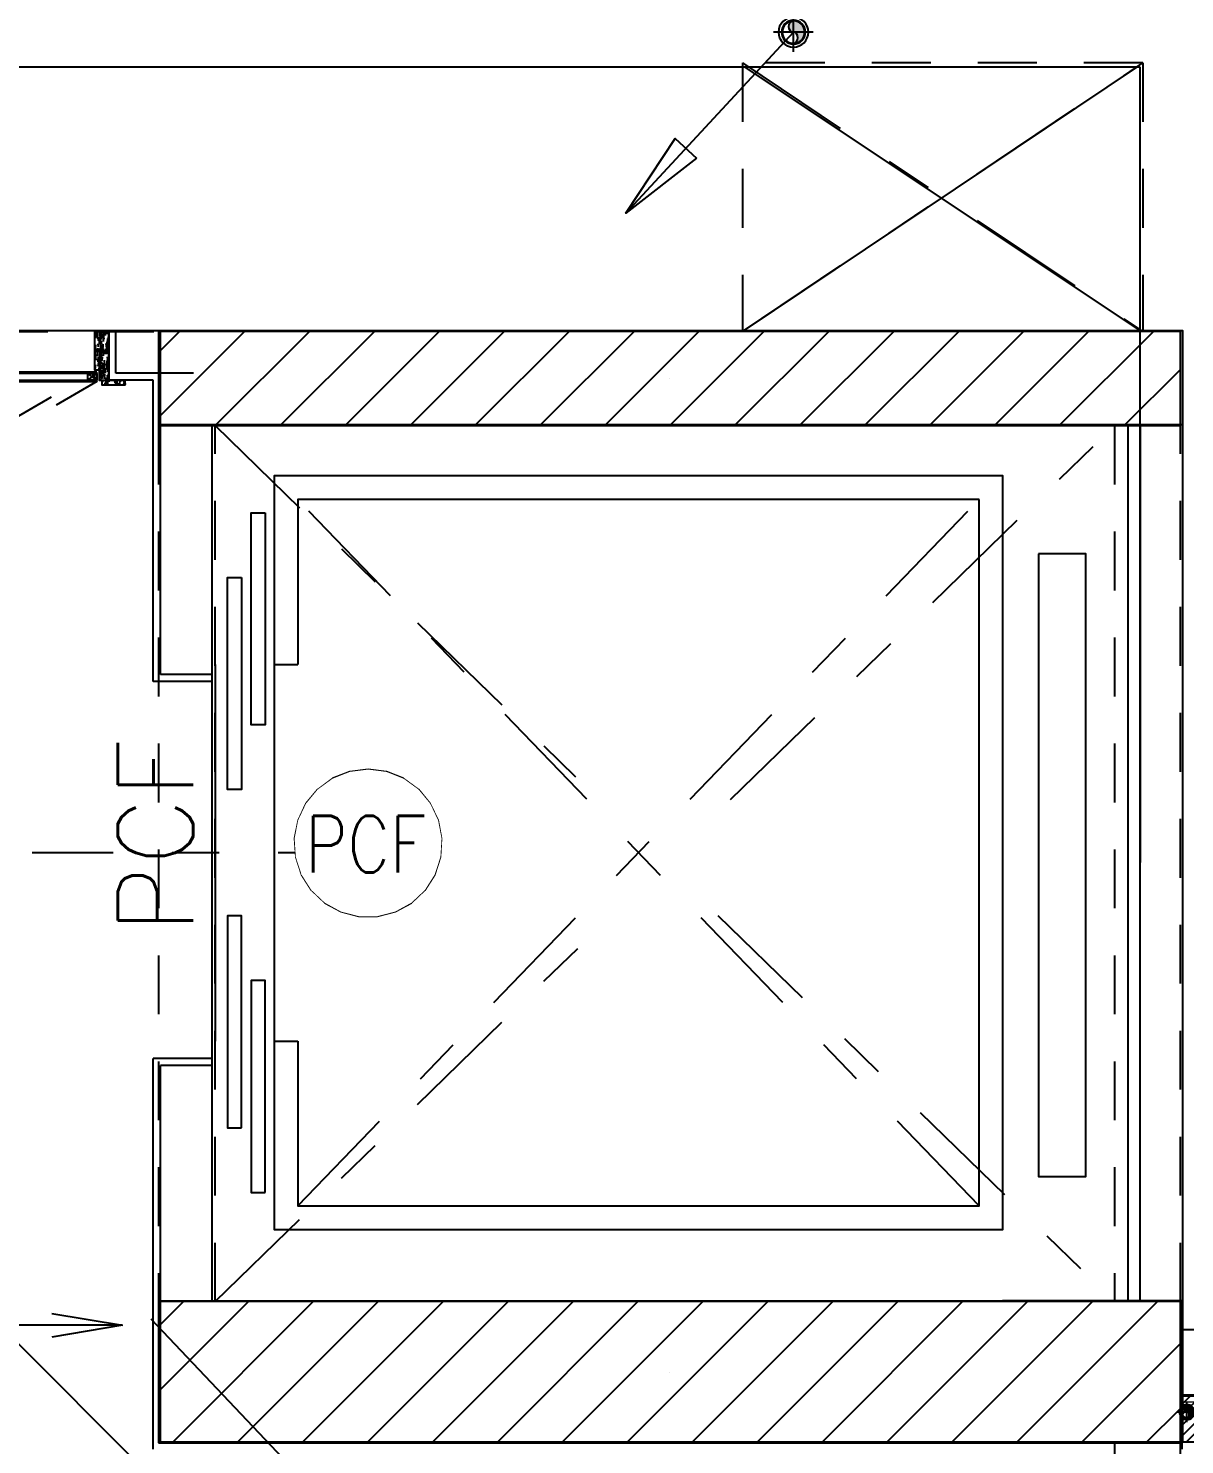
# Model space of a CAD drawing. Header units: millimetres. Extents: x 188.6 to 263.2, y 40.1 to 120.1.
# Drawn here: x 198.624 to 201.079, y 109.064 to 112.071 of the extents above; entities that cross this region are included whole.
import ezdxf
from ezdxf.enums import TextEntityAlignment as Align

# ---------------------------------------------------------------- set-up
doc = ezdxf.new("R2010")
doc.units = ezdxf.units.MM
doc.set_wipeout_variables(frame=1)
for name, pattern in [('CENTER2', [1.125, 0.75, -0.125, 0.125, -0.125]), ('DASHDOT2', [0.5, 0.25, -0.125, 0, -0.125]), ('HIDDEN2', [0.1875, 0.125, -0.0625]), ('XREF-TIPO$0$HIDDEN', [0.375, 0.25, -0.125])]:
    doc.linetypes.add(name, pattern=pattern)
for name, color, linetype in [('_XREF_APTOS 1003 E 1004$0$A-MC-ALVENARIA', 7, 'Continuous'), ('_XREF_APTOS 1003 E 1004$0$P-MC-PILAR', 3, 'Continuous'), ('_XREF_APTOS 603 E 604$0$A-MC-ALVENARIA', 8, 'Continuous'), ('_XREF_APTOS 603 E 604$0$XREF-TIPO$0$V-MC-VISTA1', 8, 'Continuous'), ('ARQ', 8, 'Continuous'), ('ESTR-PILARES', 11, 'Continuous'), ('ESTR-VIGAS', 11, 'HIDDEN2'), ('ESTRUTURA', 7, 'Continuous'), ('GAS-COL', 7, 'Continuous'), ('GAS-CX', 202, 'Continuous'), ('GAS-TUBO-PISO', 6, 'CENTER2'), ('INC-PCF', 254, 'Continuous'), ('INC-SINALIZAÇÃO', 88, 'Continuous'), ('INC-TEXTO', 7, 'Continuous')]:
    doc.layers.add(name, color=color, linetype=linetype)
doc.layers.add('_XREF_APTOS 1003 E 1004$0$R-MC-REBOCO', color=1, linetype='Continuous', lineweight=5)
doc.styles.add('60-100', font='romans.shx', dxfattribs={"height": 0.16})
doc.styles.add('60-75', font='romans.shx', dxfattribs={"height": 0.12})
doc.styles.add('ROMANS', font='ROMANS.SHX', dxfattribs={"height": 0.15})
doc.dimstyles.new('IND75', dxfattribs={"dimtxt": 0.15, "dimasz": 0.1875, "dimexe": 0.15, "dimexo": 0, "dimgap": 0.1, "dimtad": 1, "dimzin": 10, "dimdsep": 46, "dimtxsty": '60-75', "dimcen": 0, "dimclrd": 256, "dimclre": 1, "dimclrt": 256, "dimadec": 0, "dimazin": 0, "dimtfac": 1, "dimtix": 1, "dimtmove": 2, "dimatfit": 3, "dimfxl": 0.15, "dimtolj": 1, "dimtzin": 6, "dimarcsym": 0})
doc.dimstyles.new('SETAS75', dxfattribs={"dimtxt": 0.16, "dimasz": 0.15, "dimexe": 0.15, "dimexo": 0, "dimgap": 0.1, "dimtad": 1, "dimzin": 10, "dimdsep": 46, "dimtxsty": '60-100', "dimblk1": 'OPEN', "dimblk2": 'OPEN', "dimsah": 1, "dimcen": 0, "dimclrd": 244, "dimclre": 244, "dimclrt": 7, "dimadec": 0, "dimazin": 0, "dimtfac": 1, "dimtix": 1, "dimtmove": 2, "dimatfit": 3, "dimldrblk": 'OPEN', "dimfxl": 0.15, "dimtolj": 1, "dimtzin": 6, "dimarcsym": 0})

# ---------------------------------------------------------------- blocks, each defined once
blk = doc.blocks.new('XREF-TIPO$0$A$C17B41C2F')
at = {"color": 0}
for p, q in [((-0.0500000473812179, 0.0168749634176493), (-0.0305222213037268, 0.0031507220119238)), ((-0.0305222213037268, 0.0168749634176493), (-0.0500000473812179, 0.0031507220119238)), ((0.2402610395802185, 0.0031372644007206), (0.2597388656577095, 0.0168749634176493)), ((0.2597388656577095, 0.0031372644007206), (0.2402610395802185, 0.0168749634176493))]:
    blk.add_line(p, q, dxfattribs=at)
at = {"color": 0, "ltscale": 0.5}
for p, q in [((0.5305221265416549, 0.0168749634176493), (0.5499999526191459, 0.0031507220119238)), ((0.5499999526191459, 0.0168749634176493), (0.5305221265416549, 0.0031507220119238))]:
    blk.add_line(p, q, dxfattribs=at)
for points in [[(-0.0500000473812179, -3.53902578e-08), (0.5499999526191459, -3.53902578e-08), (0.5499999526191459, 0.0199999641627073), (-0.0500000473812179, 0.0199999641627073)], [(-0.0500000473812179, 0.0031507220119238), (0.5499999526191459, 0.0031249653548002), (0.5499999526191459, 0.0168749634176493), (-0.0500000473812179, 0.0168749634176493), (-0.0500000473812179, 0.0031507220119238)], [(0.5499999526191459, 0.0031507220119238), (0.5305221265416549, 0.0031507220119238), (0.5305221265416549, 0.0168749634176493), (0.5499999526191459, 0.0168749634176493)]]:
    blk.add_lwpolyline(points, close=True, dxfattribs=at)
at = {"color": 0}
for points in [[(-0.0305222213037268, 0.0031507220119238), (-0.0500000473812179, 0.0031507220119238), (-0.0500000473812179, 0.0168749634176493), (-0.0305222213037268, 0.0168749634176493)], [(0.2597388656577095, 0.0168749634176493), (0.2402610395802185, 0.0168749634176493), (0.2402610395802185, 0.0031372644007206), (0.2597388656577095, 0.0031372644007206)]]:
    blk.add_lwpolyline(points, close=True, dxfattribs=at)
blk = doc.blocks.new('XREF-TIPO$0$ELEVADOR_PLANTA')
at = {"color": 0, "linetype": 'DASHDOT2'}
for p, q in [((1.622085831018139, -0.7499999999995453), (0.1749999999999545, 0.75)), ((0.1749999999999545, -0.75), (1.622085831018139, 0.7499999999997728)), ((0.3831291927175471, 0), (-0.3889575306740198, 0))]:
    blk.add_line(p, q, dxfattribs=at)
at = {"color": 0}
for p, q in [((0, 0.3999999999996362), (0, -0.3999999999996362)), ((0.125, 0.3999999999996362), (0.1749999999999545, 0.3999999999996362)), ((0.125, -0.3999999999996362), (0.1749999999999545, -0.3999999999996362))]:
    blk.add_line(p, q, dxfattribs=at)
for points in [[(1.672085831018208, 1e-16), (1.672085831018208, 0.7999999999999547), (0.125, 0.7999999999999547), (0.125, -0.7999999999997272), (1.672085831018208, -0.7999999999997272), (1.672085831018208, 1e-16)], [(1.622085831018139, 0.7499999999997728), (0.1749999999999545, 0.75), (0.1749999999999545, 0.3999999999996362)], [(1.622085831018139, 0), (1.622085831018139, 0.7499999999997728)], [(0.1749999999999545, -0.3999999999996362), (0.1749999999999545, -0.75), (1.622085831018139, -0.7499999999995453), (1.622085831018139, -1e-16)]]:
    blk.add_lwpolyline(points, dxfattribs=at)
for points in [[(0.1061367750055524, 0.7214636334188071), (0.1061367750055524, 0.2714636334187617), (0.0761367750055797, 0.2714636334187617), (0.0761367750055797, 0.7214636334188071)], [(1.74835040026759, 0.6345858310178558), (1.748350400264584, -0.6874999999999887), (1.848350400264607, -0.6875000000004434), (1.848350400267612, 0.6345858310176284)], [(0.0558090670525644, 0.5842823964339914), (0.0558090670525644, 0.1342823964339459), (0.0258090670525917, 0.1342823964339459), (0.0258090670525917, 0.5842823964339914)], [(0.0558090670525644, -0.5842823964339914), (0.0558090670525644, -0.1342823964339459), (0.0258090670525917, -0.1342823964339459), (0.0258090670525917, -0.5842823964339914)], [(0.1061367750055524, -0.7214636334188071), (0.1061367750055524, -0.2714636334187617), (0.0761367750055797, -0.2714636334187617), (0.0761367750055797, -0.7214636334188071)]]:
    blk.add_lwpolyline(points, close=True, dxfattribs=at)
blk = doc.blocks.new('A$C1BFF5DEF')
at = {"layer": '_XREF_APTOS 603 E 604$0$XREF-TIPO$0$V-MC-VISTA1'}
h = blk.add_hatch(dxfattribs=at)
h.set_pattern_fill('ANSI31', color=256, scale=0.005)
h.set_pattern_definition([(45, (-2148.59012955128, -1496.701724710008), (-0.0112253201513365, 0.0112253201513365), [])])
h.paths.add_polyline_path([(3.145357044652428, 0.0152722000241283), (2.185328770864089, 0.0150000489632021), (2.185328770864089, 0.114991189039074), (3.145357044652428, 0.114991189039074)])
at = {"layer": 'ARQ'}
h = blk.add_hatch(dxfattribs=at)
h.set_pattern_fill('WOOD8', color=8, scale=0.04, angle=270, pattern_type=2)
h.set_pattern_definition([(259.6952000000001, (-0.0638712180734729, 2.347887785331976), (-0.0399997950214397, -0.2400000384339161), [0.00447212, -0.4427414399999989]), (270, (-0.064671217995965, 2.343487785356046), (0.04, -0.04), [0.0044, -0.0356]), (288.4349, (-0.064671217995965, 2.339087785380115), (0.0399999361289083, -0.0800000173837185), [0.00379472, -0.1226963599999997]), (82.87499999999997, (-0.0634712180544739, 2.33548778404497), (-0.0399999312757587, -0.2800000151938114), [0.00322492, -0.3192654]), (84.80559999999997, (-0.0630712180359296, 2.338687784196963), (-0.0399998089879781, -0.4000000268017958), [0.00441816, -0.4373962800000001]), (104.0361999999999, (-0.0626712180164759, 2.343087784172893), (-0.0399999222944498, 0.1200000218395896), [0.00494772, -0.15997648]), (279.4622999999999, (-0.0638712180734729, 2.344687785179984), (0.0399999255680974, -0.2000000309478123), [0.00243312, -0.2408774]), (263.6598, (-0.0634712180544739, 2.342287785532107), (0.0400000631583878, 0.3199999761042569), [0.00362216, -0.35859324]), (95.7105999999999, (-0.0638712180734729, 2.338687784196963), (-0.0400000525866516, 0.3599999769398341), [0.00401996, -0.3979750799999979]), (78.69010000000002, (-0.064271217976966, 2.342687784853069), (-0.0399999052864643, -0.1600000300892381), [0.0020396, -0.2019211599999994]), (264.8056, (-0.064271217976966, 2.35148778480493), (0.039999808987978, 0.4000000268017958), [0.00441816, -0.4373962800000001]), (258.6901, (-0.064671217995965, 2.347087784829), (0.0399999052864644, 0.160000030089238), [0.0040792, -0.19988156]), (270, (-0.0654712180325987, 2.343087784172893), (0.04, -0.04), [0.0048, -0.0352]), (290.5559999999999, (-0.0654712180325987, 2.338287784876), (0.0799998398568635, -0.2000000737816969), [0.0034176, -0.3383425599999998]), (273.8140999999999, (-0.064271217976966, 2.335087784724009), (0.040000244958948, -0.5599999736578523), [0.00601332, -0.59531852]), (264.8056, (-0.0638712180734729, 2.329087785602951), (0.039999808987978, 0.4000000268017958), [0.00441816, -0.4373962800000001]), (270, (-0.064271217976966, 2.324687785627019), (0.04, -0.04), [0.0044, -0.0356]), (275.1943999999999, (-0.064271217976966, 2.360287784757018), (0.0399998089879779, -0.4000000268017958), [0.00441816, -0.4373962800000001]), (264.8056, (-0.0638712180734729, 2.355887784781088), (0.039999808987978, 0.4000000268017958), [0.00441816, -0.4373962800000001]), (270, (-0.0634712180544739, 2.360287784757018), (0.04, -0.04), [0.0024, -0.0376]), (275.1943999999999, (-0.0634712180544739, 2.357887785109141), (0.0399998089879779, -0.4000000268017958), [0.00441816, -0.4373962800000001]), (270, (-0.0630712180359296, 2.353487785132982), (0.04, -0.04), [0.004, -0.036]), (280.3048000000001, (-0.0630712180359296, 2.349487784477104), (-0.0399997950214397, 0.2400000384339161), [0.00447212, -0.4427414399999999]), (275.1943999999999, (-0.0622712179974769, 2.345087784500946), (0.0399998089879779, -0.4000000268017958), [0.00441816, -0.4373962800000001]), (264.8056, (-0.061871217978478, 2.340687784525016), (0.039999808987978, 0.4000000268017958), [0.00441816, -0.4373962800000001]), (264.8056, (-0.0622712179974769, 2.336287784547948), (0.039999808987978, 0.4000000268017958), [0.00441816, -0.4373962800000001]), (261.8699, (-0.0626712180164759, 2.331887784572018), (0.03999997423262201, 0.2399999910584448), [0.00565684, -0.2771858399999989]), (270, (-0.0634712180544739, 2.326287784771919), (0.04, -0.04), [0.006, -0.034]), (257.4712, (-0.0874712180307142, 2.327887783917276), (-0.0399999841217957, -0.2000000128163639), [0.0036878, -0.36509396]), (264.2894000000001, (-0.0882712180687122, 2.324287784444095), (0.0400000525866517, 0.3599999769398341), [0.00401996, -0.3979750800000001]), (278.1301, (-0.0874712180307142, 2.327887783917276), (0.0399999742326217, -0.2399999910584448), [0.00282844, -0.2800142799999989]), (279.4622999999999, (-0.0870712180117153, 2.325087784947981), (0.0399999255680974, -0.2000000309478123), [0.0048662, -0.23844428]), (270, (-0.0862712179737173, 2.360287784757018), (0.04, -0.04), [0.0048, -0.0352]), (260.5377, (-0.0862712179737173, 2.355487785460126), (0.0399999255680975, 0.2000000309478122), [0.00243312, -0.2408774]), (111.8014, (-0.0866712179927163, 2.353087783948921), (0.039999996420026, -0.1200000109204308), [0.00215408, -0.21325252]), (102.9946, (-0.0874712180307142, 2.355087784276975), (0.0799999031031338, -0.3600000307099759), [0.00533668, -0.5283298800000003]), (262.875, (-0.0874712180307142, 2.32348778394089), (0.0399999312757587, 0.2800000151938114), [0.00322492, -0.3192654]), (277.1249999999999, (-0.0874712180307142, 2.32348778394089), (0.0399999312757586, -0.2800000151938114), [0.00322492, -0.3192654]), (270, (-0.0870712180117153, 2.360287784757018), (0.04, -0.04), [0.0032, -0.0368]), (104.0361999999999, (-0.0870712180117153, 2.357087784605026), (-0.0399999222944498, 0.1200000218395896), [0.00329848, -0.16162576]), (266.6335, (-0.0858712180706789, 2.35148778480493), (0.0400004385341795, 0.6399999728787479), [0.00681176, -0.6743637199999954]), (267.7094, (-0.0862712179737173, 2.344687785179984), (0.0399998301250332, 0.9600000051670294), [0.010008, -0.9907916800000002]), (273.1797999999997, (-0.0866712179927163, 2.334687785403957), (0.0399996416930523, -0.6800000201079799), [0.00721112, -0.713899159999999]), (279.4622999999999, (-0.0862712179737173, 2.327487784596086), (0.0399999255680974, -0.2000000309478123), [0.00729932, -0.2360112]), (280.3048000000001, (-0.0898712180287476, 2.360287784757018), (-0.0399997950214397, 0.2400000384339161), [0.00447212, -0.4427414399999999]), (285.9454, (-0.0890712179898401, 2.355887784781088), (-0.0399999955718552, 0.1600000050660861), [0.00582408, -0.28538032]), (270, (-0.0874712180307142, 2.350287784980992), (0.04, -0.04), [0.0052, -0.0348]), (261.8699, (-0.0874712180307142, 2.345087784500946), (0.03999997423262201, 0.2399999910584448), [0.00565684, -0.2771858399999989]), (273.5762999999997, (-0.0882712180687122, 2.339487784701076), (0.0399996286932698, -0.600000026173364), [0.00641248, -0.6348362799999997]), (261.2538, (-0.0878712180497132, 2.333087784395956), (-0.0400001678823013, -0.279999973454254), [0.00526116, -0.5208566799999975]), (255.9638, (-0.0886712179717506, 2.327887783917276), (0.0399999222944498, 0.1200000218395896), [0.00494772, -0.15997648]), (270, (-0.0898712180287476, 2.323087784619929), (0.04, -0.04), [0.0028, -0.0372]), (84.80559999999997, (-0.0858712180706789, 2.35148778480493), (-0.0399998089879781, -0.4000000268017958), [0.00883628, -0.4329781600000003]), (265.2363999999999, (-0.0834712180735551, 2.360287784757018), (0.0399996613064506, 0.4400000378527836), [0.00963328, -0.4720305200000002]), (270, (-0.0842712179955925, 2.350687784301043), (0.04, -0.04), [0.0092, -0.0308]), (274.0856, (-0.0842712179955925, 2.341487785027993), (0.0399998452941668, -0.5200000059605934), [0.0112285199999999, -0.5501981999999951]), (270, (-0.0834712180735551, 2.330287785427116), (0.04, -0.04), [0.01, -0.03]), (277.1249999999999, (-0.0918712180068724, 2.360287784757018), (0.0399999312757586, -0.2800000151938114), [0.00967472, -0.3128155999999999]), (276.3401999999999, (-0.090671218065836, 2.350687784301043), (0.0400000631583877, -0.3199999761042569), [0.00724432, -0.35497108]), (267.5104, (-0.0898712180287476, 2.343487785356046), (0.0400007146107918, 0.8799999791882172), [0.00920868, -0.91166048]), (263.4802, (-0.0902712180477465, 2.334287784221031), (0.1199999810097493, 1.039999991634944), [0.01409112, -1.395022079999993]), (273.0127999999998, (-0.0658712180515977, 2.360287784757018), (0.0400001641951631, -0.7200000004678956), [0.00761052, -0.7534413999999972]), (261.8699, (-0.0654712180325987, 2.352687784629096), (0.03999997423262201, 0.2399999910584448), [0.00848528, -0.2743574399999988]), (267.6141, (-0.0666712179736351, 2.34428778399706), (0.0399993108224177, 0.9200000209549773), [0.00960832, -0.9512246399999976]), (280.6197, (-0.0670712179935436, 2.334687785403957), (-0.0800003233247348, 0.4399999361847267), [0.00651152, -0.6446412799999998]), (270, (-0.0658712180515977, 2.328287785099973), (0.04, -0.04), [0.008, -0.032]), (266.8202, (-0.0610712180578048, 2.360287784757018), (0.0399996416930524, 0.6800000201079799), [0.00721112, -0.7138991599999951]), (276.0089999999999, (-0.0614712180758943, 2.353087783948921), (-0.0399999726992737, 0.3999999900362416), [0.007642, -0.7565569199999977]), (276.7098, (-0.0606712180388058, 2.345487785684098), (-0.0399997552497612, 0.3600000399100522), [0.00684688, -0.6778428000000001]), (264.2894000000001, (-0.0598712179998984, 2.338687784196963), (0.0400000525866517, 0.3599999769398341), [0.00803992, -0.39395512]), (257.9052, (-0.0606712180388058, 2.330687784748079), (0.0800002693395147, 0.359999944064556), [0.00572712, -0.56698572]), (279.4622999999999, (-0.061871217978478, 2.325087784947981), (0.0399999255680974, -0.2000000309478123), [0.0048662, -0.23844428]), (273.8140999999999, (-0.06867121806863, 2.360287784757018), (0.040000244958948, -0.5599999736578523), [0.00601332, -0.59531852]), (257.1957, (-0.068271218049631, 2.35428778563596), (0.1200002955069241, 0.519999913875351), [0.0090244, -0.89341672]), (270, (-0.0702712180286653, 2.345487785684098), (0.04, -0.04), [0.01, -0.03]), (275.4402999999999, (-0.0702712180286653, 2.33548778404497), (-0.0399997348496507, 0.4400000124883264), [0.008438, -0.8353629199999995]), (276.7098, (-0.0694712179906674, 2.327087785275125), (-0.0399997552497612, 0.3600000399100522), [0.00684688, -0.6778428000000001]), (270, (-0.0582712180407725, 2.360287784757018), (0.04, -0.04), [0.0068, -0.0332]), (278.1301, (-0.0582712180407725, 2.353487785132982), (0.0399999742326217, -0.2399999910584448), [0.01131372, -0.2715289999999988]), (267.6141, (-0.0566712180816467, 2.342287785532107), (0.0399993108224177, 0.9200000209549773), [0.00960832, -0.9512246399999976]), (264.4725, (-0.0570712179837756, 2.332687785075904), (-0.0799994151865982, -0.840000068775989), [0.01245792, -1.233334999999995]), (276.8428, (-0.0946712180225404, 2.360287784757018), (-0.0800003199169901, 0.6799999746191423), [0.0100717599999999, -0.9971025199999948]), (270, (-0.0934712179659982, 2.350287784980992), (0.04, -0.04), [0.0112, -0.0288]), (266.3478000000001, (-0.0934712179659982, 2.339087785380115), (0.0799994919411374, 1.240000037688629), [0.0188382399999999, -1.864987639999995]), (270, (-0.0806712180569775, 2.360287784757018), (0.04, -0.04), [0.0096, -0.0304]), (274.7635999999998, (-0.0806712180569775, 2.350687784301043), (0.0399996613064503, -0.4400000378527836), [0.00963328, -0.4720305199999994]), (268.1524, (-0.0798712180185248, 2.341087783845068), (0.0399997735908693, 1.200000018572352), [0.01240644, -1.228238559999994]), (267.2737, (-0.0802712180375238, 2.328687784420025), (0.0399998407090878, 0.8000000117989386), [0.00840952, -0.8325423200000001]), (264.8056, (-0.0742712179858245, 2.360287784757018), (0.039999808987978, 0.4000000268017958), [0.00883628, -0.4329781600000003]), (270, (-0.0750712180238225, 2.35148778480493), (0.04, -0.04), [0.0128, -0.0272]), (271.9091999999997, (-0.0750712180238225, 2.338687784196963), (0.0400009696431282, -1.159999961263149), [0.01200668, -1.188659799999992]), (273.5762999999997, (-0.0746712180048235, 2.326687784091972), (0.0399996286932698, -0.600000026173364), [0.00641248, -0.6348362799999997])])
h.paths.add_polyline_path([(-0.1246712180518443, 2.292178885237943), (-0.1146712180420764, 2.292178885237943), (-0.1146712180420764, 2.270178883718243), (-0.0946712180225404, 2.270178883718243), (-0.0946712069494424, 2.375155671807078), (-0.1246712069778368, 2.375155671807078)])
h = blk.add_hatch(dxfattribs=at)
h.set_pattern_fill('WOOD8', color=8, scale=0.04, angle=270, pattern_type=2)
h.set_pattern_definition([(259.6952000000001, (-0.0288712181577466, 2.257778884293201), (-0.0399997950214397, -0.2400000384339161), [0.00447212, -0.4427414399999989]), (270, (-0.029671218079784, 2.253378884317044), (0.04, -0.04), [0.0044, -0.0356]), (288.4349, (-0.029671218079784, 2.248978884341113), (0.0399999361289083, -0.0800000173837185), [0.00379472, -0.1226963599999997]), (82.87499999999997, (-0.0284712181387477, 2.245378883005969), (-0.0399999312757587, -0.2800000151938114), [0.00322492, -0.3192654]), (84.80559999999997, (-0.0280712181197487, 2.248578883158187), (-0.0399998089879781, -0.4000000268017958), [0.00441816, -0.4373962800000001]), (104.0361999999999, (-0.0276712181007497, 2.252978883134119), (-0.0399999222944498, 0.1200000218395896), [0.00494772, -0.15997648]), (279.4622999999999, (-0.0288712181577466, 2.254578884141209), (0.0399999255680974, -0.2000000309478123), [0.00243312, -0.2408774]), (263.6598, (-0.0284712181387477, 2.252178884493105), (0.0400000631583878, 0.3199999761042569), [0.00362216, -0.35859324]), (95.7105999999999, (-0.0288712181577466, 2.248578883158187), (-0.0400000525866516, 0.3599999769398341), [0.00401996, -0.3979750799999979]), (78.69010000000002, (-0.0292712180598755, 2.252578883814067), (-0.0399999052864643, -0.1600000300892381), [0.0020396, -0.2019211599999994]), (264.8056, (-0.0292712180598755, 2.261378883766154), (0.039999808987978, 0.4000000268017958), [0.00441816, -0.4373962800000001]), (258.6901, (-0.029671218079784, 2.256978883789996), (0.0399999052864644, 0.160000030089238), [0.0040792, -0.19988156]), (270, (-0.0304712181164177, 2.252978883134119), (0.04, -0.04), [0.0048, -0.0352]), (290.5559999999999, (-0.0304712181164177, 2.248178883836998), (0.0799998398568635, -0.2000000737816969), [0.0034176, -0.3383425599999998]), (273.8140999999999, (-0.0292712180598755, 2.244978883685006), (0.040000244958948, -0.5599999736578523), [0.00601332, -0.59531852]), (264.8056, (-0.0288712181577466, 2.238978884565085), (0.039999808987978, 0.4000000268017958), [0.00441816, -0.4373962800000001]), (270, (-0.0292712180598755, 2.234578884589154), (0.04, -0.04), [0.0044, -0.0356]), (275.1943999999999, (-0.0292712180598755, 2.270178883718243), (0.0399998089879779, -0.4000000268017958), [0.00441816, -0.4373962800000001]), (264.8056, (-0.0288712181577466, 2.265778883742085), (0.039999808987978, 0.4000000268017958), [0.00441816, -0.4373962800000001]), (270, (-0.0284712181387477, 2.270178883718243), (0.04, -0.04), [0.0024, -0.0376]), (275.1943999999999, (-0.0284712181387477, 2.267778884070139), (0.0399998089879779, -0.4000000268017958), [0.00441816, -0.4373962800000001]), (270, (-0.0280712181197487, 2.263378884094207), (0.04, -0.04), [0.004, -0.036]), (280.3048000000001, (-0.0280712181197487, 2.259378883438103), (-0.0399997950214397, 0.2400000384339161), [0.00447212, -0.4427414399999999]), (275.1943999999999, (-0.0272712180817507, 2.254978883462171), (0.0399998089879779, -0.4000000268017958), [0.00441816, -0.4373962800000001]), (264.8056, (-0.0268712180627517, 2.250578883486014), (0.039999808987978, 0.4000000268017958), [0.00441816, -0.4373962800000001]), (264.8056, (-0.0272712180817507, 2.246178883510082), (0.039999808987978, 0.4000000268017958), [0.00441816, -0.4373962800000001]), (261.8699, (-0.0276712181007497, 2.241778883533015), (0.03999997423262201, 0.2399999910584448), [0.00565684, -0.2771858399999988]), (270, (-0.0284712181387477, 2.236178883733145), (0.04, -0.04), [0.006, -0.034]), (257.4712, (-0.05247121811498801, 2.237778882878045), (-0.0399999841217957, -0.2000000128163639), [0.0036878, -0.36509396]), (264.2894000000001, (-0.0532712181516217, 2.234178883405093), (0.0400000525866517, 0.3599999769398341), [0.00401996, -0.3979750800000001]), (278.1301, (-0.05247121811498801, 2.237778882878045), (0.0399999742326217, -0.2399999910584448), [0.00282844, -0.2800142799999989]), (279.4622999999999, (-0.0520712180946248, 2.234978883908978), (0.0399999255680974, -0.2000000309478123), [0.0048662, -0.23844428]), (270, (-0.0512712180575363, 2.270178883718243), (0.04, -0.04), [0.0048, -0.0352]), (260.5377, (-0.0512712180575363, 2.265378884422034), (0.0399999255680975, 0.2000000309478122), [0.00243312, -0.2408774]), (111.8014, (-0.0516712180756258, 2.262978882911056), (0.039999996420026, -0.1200000109204308), [0.00215408, -0.21325252]), (102.9946, (-0.05247121811498801, 2.264978883239109), (0.0799999031031338, -0.3600000307099759), [0.00533668, -0.5283298800000003]), (262.875, (-0.05247121811498801, 2.233378882902116), (0.0399999312757587, 0.2800000151938114), [0.00322492, -0.3192654]), (277.1249999999999, (-0.05247121811498801, 2.233378882902116), (0.0399999312757586, -0.2800000151938114), [0.00322492, -0.3192654]), (270, (-0.0520712180946248, 2.270178883718243), (0.04, -0.04), [0.0032, -0.0368]), (104.0361999999999, (-0.0520712180946248, 2.266978883566024), (-0.0399999222944498, 0.1200000218395896), [0.00329848, -0.16162576]), (266.6335, (-0.0508712181549527, 2.261378883766154), (0.0400004385341795, 0.6399999728787479), [0.00681176, -0.6743637199999954]), (267.7094, (-0.0512712180575363, 2.254578884141209), (0.0399998301250332, 0.9600000051670294), [0.010008, -0.9907916800000002]), (273.1797999999997, (-0.0516712180756258, 2.244578884365181), (0.0399996416930523, -0.6800000201079799), [0.00721112, -0.713899159999999]), (279.4622999999999, (-0.0512712180575363, 2.237378883557084), (0.0399999255680974, -0.2000000309478123), [0.00729932, -0.2360112]), (280.3048000000001, (-0.0548712181116571, 2.270178883718243), (-0.0399997950214397, 0.2400000384339161), [0.00447212, -0.4427414399999999]), (285.9454, (-0.0540712180736591, 2.265778883742085), (-0.0399999955718552, 0.1600000050660861), [0.00582408, -0.28538032]), (270, (-0.05247121811498801, 2.260178883942215), (0.04, -0.04), [0.0052, -0.0348]), (261.8699, (-0.05247121811498801, 2.254978883462171), (0.03999997423262201, 0.2399999910584448), [0.00565684, -0.2771858399999988]), (273.5762999999997, (-0.0532712181516217, 2.249378883662075), (0.0399996286932698, -0.600000026173364), [0.00641248, -0.6348362799999997]), (261.2538, (-0.0528712181335323, 2.242978883358091), (-0.0400001678823013, -0.279999973454254), [0.00526116, -0.5208566799999974]), (255.9638, (-0.0536712180546601, 2.237778882878045), (0.0399999222944498, 0.1200000218395896), [0.00494772, -0.15997648]), (270, (-0.0548712181116571, 2.232978883581154), (0.04, -0.04), [0.0028, -0.0372]), (84.80559999999997, (-0.0508712181549527, 2.261378883766154), (-0.0399998089879781, -0.4000000268017958), [0.00883628, -0.4329781600000003]), (265.2363999999999, (-0.0484712181578289, 2.270178883718243), (0.0399996613064506, 0.4400000378527836), [0.00963328, -0.4720305200000002]), (270, (-0.0492712180789567, 2.260578883262041), (0.04, -0.04), [0.0092, -0.0308]), (274.0856, (-0.0492712180789567, 2.251378883989218), (0.0399998452941668, -0.5200000059605934), [0.0112285199999999, -0.5501981999999951]), (270, (-0.0484712181578289, 2.240178884389023), (0.04, -0.04), [0.01, -0.03]), (277.1249999999999, (-0.0568712180906914, 2.270178883718243), (0.0399999312757586, -0.2800000151938114), [0.00967472, -0.3128155999999999]), (276.3401999999999, (-0.055671218149655, 2.260578883262041), (0.0400000631583877, -0.3199999761042569), [0.00724432, -0.35497108]), (267.5104, (-0.0548712181116571, 2.253378884317044), (0.0400007146107918, 0.8799999791882172), [0.00920868, -0.91166048]), (263.4802, (-0.0552712181306561, 2.24417888318203), (0.1199999810097493, 1.039999991634944), [0.01409112, -1.395022079999993]), (273.0127999999998, (-0.030871218136781, 2.270178883718243), (0.0400001641951631, -0.7200000004678956), [0.00761052, -0.7534413999999972]), (261.8699, (-0.0304712181164177, 2.262578883590093), (0.03999997423262201, 0.2399999910584448), [0.00848528, -0.2743574399999988]), (267.6141, (-0.0316712180579089, 2.254178882958058), (0.0399993108224177, 0.9200000209549773), [0.00960832, -0.9512246399999976]), (280.6197, (-0.0320712180764531, 2.244578884365181), (-0.0800003233247348, 0.4399999361847267), [0.00651152, -0.6446412799999998]), (270, (-0.030871218136781, 2.23817888406097), (0.04, -0.04), [0.008, -0.032]), (266.8202, (-0.0260712181407143, 2.270178883718243), (0.0399996416930524, 0.6800000201079799), [0.00721112, -0.713899159999995]), (276.0089999999999, (-0.0264712181597133, 2.262978882911056), (-0.0399999726992737, 0.3999999900362416), [0.007642, -0.7565569199999977]), (276.7098, (-0.0256712181226249, 2.255378884645096), (-0.0399997552497612, 0.3600000399100522), [0.00684688, -0.6778428000000001]), (264.2894000000001, (-0.0248712180837174, 2.248578883158187), (0.0400000525866517, 0.3599999769398341), [0.00803992, -0.39395512]), (257.9052, (-0.0256712181226249, 2.240578883709075), (0.0800002693395147, 0.359999944064556), [0.00572712, -0.56698572]), (279.4622999999999, (-0.0268712180627517, 2.234978883908978), (0.0399999255680974, -0.2000000309478123), [0.0048662, -0.23844428]), (273.8140999999999, (-0.03367121815244899, 2.270178883718243), (0.040000244958948, -0.5599999736578523), [0.00601332, -0.59531852]), (257.1957, (-0.0332712181339048, 2.264178884597185), (0.1200002955069241, 0.519999913875351), [0.0090244, -0.89341672]), (270, (-0.0352712181124844, 2.255378884645096), (0.04, -0.04), [0.01, -0.03]), (275.4402999999999, (-0.0352712181124844, 2.245378883005969), (-0.0399997348496507, 0.4400000124883264), [0.008438, -0.8353629199999995]), (276.7098, (-0.0344712180735769, 2.236978884237031), (-0.0399997552497612, 0.3600000399100522), [0.00684688, -0.6778428000000001]), (270, (-0.0232712181250463, 2.270178883718243), (0.04, -0.04), [0.0068, -0.0332]), (278.1301, (-0.0232712181250463, 2.263378884094207), (0.0399999742326217, -0.2399999910584448), [0.01131372, -0.2715289999999988]), (267.6141, (-0.021671218165011, 2.252178884493105), (0.0399993108224177, 0.9200000209549773), [0.00960832, -0.9512246399999976]), (264.4725, (-0.0220712180675946, 2.242578884037128), (-0.0799994151865982, -0.840000068775989), [0.01245792, -1.233334999999995]), (276.8428, (-0.0596712181077237, 2.270178883718243), (-0.0800003199169901, 0.6799999746191423), [0.0100717599999999, -0.9971025199999948]), (270, (-0.0584712180507268, 2.260178883942215), (0.04, -0.04), [0.0112, -0.0288]), (266.3478000000001, (-0.0584712180507268, 2.248978884341113), (0.0799994919411374, 1.240000037688629), [0.0188382399999999, -1.864987639999995]), (270, (-0.0456712181407966, 2.270178883718243), (0.04, -0.04), [0.0096, -0.0304]), (274.7635999999998, (-0.0456712181407966, 2.260578883262041), (0.0399996613064503, -0.4400000378527836), [0.00963328, -0.4720305199999992]), (268.1524, (-0.0448712181027986, 2.250978882806065), (0.0399997735908693, 1.200000018572352), [0.01240644, -1.228238559999994]), (267.2737, (-0.0452712181217976, 2.238578883381022), (0.0399998407090878, 0.8000000117989386), [0.00840952, -0.8325423200000001]), (264.8056, (-0.0392712180696435, 2.270178883718243), (0.039999808987978, 0.4000000268017958), [0.00883628, -0.4329781600000003]), (270, (-0.0400712181076415, 2.261378883766154), (0.04, -0.04), [0.0128, -0.0272]), (271.9091999999997, (-0.0400712181076415, 2.248578883158187), (0.0400009696431282, -1.159999961263149), [0.01200668, -1.188659799999992]), (273.5762999999997, (-0.0396712180886425, 2.236578883054106), (0.0399996286932698, -0.600000026173364), [0.00641248, -0.6348362799999997])])
h.paths.add_polyline_path([(-0.1096712180374197, 2.270178883718243), (-0.1096712180374197, 2.260178883942215), (-0.0596712181077237, 2.260178883942215), (-0.0596712181077237, 2.270178883718243)])
at = {"layer": '_XREF_APTOS 1003 E 1004$0$A-MC-ALVENARIA', "color": 8}
for p, q in [((2.070305787503002, 0.3149995388992011), (2.070278613629398, 2.175000048549009)), ((3.170329223260977, 0.1148501352217863), (2.185000463433879, 0.1150079389326493))]:
    blk.add_line(p, q, dxfattribs=at)
at = {"layer": '_XREF_APTOS 1003 E 1004$0$P-MC-PILAR', "color": 8}
blk.add_lwpolyline([(1.80312358709625, 0.0149996156044381), (2.185000463433879, 0.0149995209112603), (2.185000463433879, 0.3149995104586196), (1.80312358709625, 0.3149996051517974)], dxfattribs=at)
at = {"layer": '_XREF_APTOS 1003 E 1004$0$R-MC-REBOCO', "color": 8}
blk.add_line((3.922197689312724, 0.0998501354140444), (2.184998061132773, 0.1000079391249073), dxfattribs=at)
at = {"layer": '_XREF_APTOS 603 E 604$0$A-MC-ALVENARIA', "color": 8}
blk.add_line((2.185328770918657, 0.0149999999996453), (2.070177790227262, 0.0150012719352617), dxfattribs=at)
at = {"layer": '_XREF_APTOS 603 E 604$0$A-MC-ALVENARIA'}
blk.add_line((3.145357044652428, 0.0152722000241283), (2.185328770918657, 0.0149999999996453), dxfattribs=at)
at = {"layer": 'ARQ', "color": 8}
for p, q in [((-1.514691916414449, 2.935129621653914), (2.095328842725393, 2.935129621653914)), ((1.255000000000109, 2.935129621653914), (2.095328842725393, 2.375155671807078)), ((1.255000000000109, 2.375155671807078), (2.090280942350999, 2.935129621653914)), ((2.095328842725393, 2.935129621653914), (2.095328842725393, 0.4149911141921622)), ((-1.514691916415813, 2.375155671807078), (2.185341890836298, 2.375155671807078)), ((-0.0946711964725182, 2.375155671807078), (-0.0946712180225404, 2.270178883718243)), ((-0.0946712069494424, 2.270155671807287), (-0.0946712069494424, 2.375155671807078)), ((-0.0796712069495698, 2.28515567180716), (-0.0796712069495698, 2.375155671807078)), ((0.0150000000012369, 1.644902898695818), (0.0149856435014044, 2.375000047517914)), ((0, 2.270155671807287), (-0.0946712069494424, 2.270155671807287)), ((0.0850958718451693, 2.28515567180716), (-0.0796712069495698, 2.28515567180716)), ((0, 1.629902898695945), (0, 2.270155671807287)), ((2.185341890836298, 2.275155671807168), (2.185328770866362, 0.1149911890388466)), ((0.0150000000003274, 2.175000048547871), (2.11523246801198, 2.174999567049098)), ((0.125, 1.644902898695818), (0.1250131199703901, 2.175000114789098)), ((2.095341488183294, 2.175155671812035), (2.095328368212904, 0.3149911141908888)), ((0.125, 1.629902898695945), (0, 1.629902898695945)), ((0.125, 1.644902898695818), (0.0150000000012369, 1.644902898695818)), ((0.1250000017053026, 0.814902898695891), (0.1250000017053026, 1.644902898696726)), ((0.125, 0.8299028986959909), (0, 0.8299028986959909)), ((0, 0), (0, 0.8299028986959909)), ((0.0150000000003274, 0.3150000485479723), (0.0150000000012369, 0.814902898695891)), ((0.1250000017053026, 0.814902898695891), (0.0150000000012369, 0.814902898695891)), ((0.1250000407894731, 0.3150004841952523), (0.1250000017053026, 0.814902898695891)), ((0.0850958718451693, 0.3149915750570926), (2.095328770866216, 0.3149911141908888)), ((2.185000681378368, 0), (2.185000681378368, 0.114992462221835))]:
    blk.add_line(p, q, dxfattribs=at)
at = {"layer": 'ARQ', "color": 8, "ltscale": 0.5}
for points in [[(-0.1246712069778368, 2.375155671807078), (-0.1246712180518443, 2.292178885237943), (-0.1146712180420764, 2.292178885237943), (-0.1146712180420764, 2.270178883718243), (-0.0596712181077237, 2.270178883718243)], [(-0.1096712180374197, 2.270178883718243), (-0.1096712180374197, 2.260178883942215), (-0.0596712181077237, 2.260178883942215), (-0.0596712181077237, 2.270178883718243)]]:
    blk.add_lwpolyline(points, dxfattribs=at)
at = {"layer": 'ARQ', "color": 8}
for points in [[(0.0150000000003274, 2.375000048547916), (2.185341890836298, 2.375155671807078), (2.185341890836298, 2.175155671807259), (0.0150000000003274, 2.175000048547871)], [(0.0150000000003274, 0.3149911141908888), (2.185328770866362, 0.3149911141908888), (2.185328770866362, 0.0150000485480177), (0.0150000000003274, 0.0150000485480177)]]:
    blk.add_lwpolyline(points, close=True, dxfattribs=at)
at = {"layer": 'ARQ', "color": 8, "linetype": 'XREF-TIPO$0$HIDDEN', "ltscale": 0.3}
blk.add_lwpolyline([(-0.6492864600886608, 1.984415605186995), (-0.1296712178177586, 2.28441560518695), (-0.1196712180417307, 2.267095097499121), (-0.6392864603117232, 1.967095097498939)], close=True, dxfattribs=at)
at = {"layer": 'ARQ', "color": 8, "rotation": 180}
blk.add_blockref('XREF-TIPO$0$A$C17B41C2F', (-0.1696712654229486, 2.287095061661829), dxfattribs=at)
at = {"layer": 'ARQ', "color": 8}
blk.add_blockref('XREF-TIPO$0$ELEVADOR_PLANTA', (0.1316819169251175, 1.26653048179719), dxfattribs=at)
blk = doc.blocks.new('C50')
h = blk.add_hatch(color=8)
edge = h.paths.add_edge_path()
edge.add_arc((1.0388284327e-05, 3.6e-15), 0.0237603882843259, 540, 720)
edge.add_ellipse((0.0118905824264886, 3.6e-15), major_axis=(0.0118801941421629, 0), ratio=0.8157909428880827, start_angle=180, end_angle=360, ccw=False)
edge.add_ellipse((-0.0118698058578382, 3.6e-15), major_axis=(-0.0118801941421629, 0), ratio=0.8157909428880827, start_angle=180, end_angle=360)
at = {"color": 252}
for p, q in [((0, -0.0420705258912335), (0, 0.0420705258911767)), ((0.0420705258912904, 0), (-0.0420705258912904, 0))]:
    blk.add_line(p, q, dxfattribs=at)
at = {"color": 0}
for centre, radius in [((0, -2.84e-14), 0.0317999999999755), ((0, 0), 0.0253499999999986)]:
    blk.add_circle(centre, radius, dxfattribs=at)
at = {"color": 8}
blk.add_circle((0, 0), 0.0237499999999987, dxfattribs=at)
blk.add_ellipse((-0.0118749999999999, 3.6e-15), major_axis=(-0.011875, 0), ratio=0.8157909428880826, start_param=3.141592653589792, end_param=6.283185307179584, dxfattribs=at)
at = {"color": 8, "extrusion": (0, 0, -1)}
blk.add_ellipse((0.0118749999999999, 3.6e-15), major_axis=(0.011875, 0), ratio=0.8157909428880826, start_param=0, end_param=3.141592653589792, dxfattribs=at)
blk = doc.blocks.new('_OPEN')
at = {"color": 0, "linetype": 'ByBlock'}
for p, q in [((-1, 0.1666666666666666), (0, 0)), ((0, 0), (-1, -0.1666666666666666)), ((0, 0), (-1, 0))]:
    blk.add_line(p, q, dxfattribs=at)
blk = doc.blocks.new('INC-OBJETO')
at = {"color": 0}
blk.add_lwpolyline([(0, 0.002084385981675), (-0.0005183657145908, 0.002018901163143), (-0.0010041606049181, 0.0018265613595316), (-0.001426860391394, 0.0015194519880781), (-0.0017599052918532, 0.0011168698600601), (-0.0019823688703463, 0.0006441106911745), (-0.0020802729220729, 0.000130879678689), (-0.002047465775397, -0.0003905749853503), (-0.0018860088240005, -0.0008874883866258), (-0.0016060470019368, -0.0013286376286155), (-0.0012251713401138, -0.001686303682012), (-0.0007673136571263, -0.0019380130732766), (-0.0002612428350794, -0.0020679499756336), (0.0002612428350794, -0.0020679499756336), (0.0007673136571263, -0.0019380130732766), (0.0012251713401138, -0.001686303682012), (0.0016060470019368, -0.0013286376286155), (0.0018860088240005, -0.0008874883866258), (0.002047465775397, -0.0003905749853503), (0.0020802729220729, 0.000130879678689), (0.0019823688703463, 0.0006441106911745), (0.0017599052918532, 0.0011168698600601), (0.001426860391394, 0.0015194519880781), (0.0010041606049181, 0.0018265613595316), (0.0005183657145908, 0.002018901163143)], close=True, dxfattribs=at)
blk.add_wipeout([(0, 0.0020843859816750757), (-0.0005183657145907727, 0.002018901163143051), (-0.001004160604918065, 0.001826561359531658), (-0.0014268603913939828, 0.0015194519880781182), (-0.0017599052918531746, 0.0011168698600601181), (-0.0019823688703463262, 0.0006441106911745254), (-0.0020802729220729, 0.0001308796786890212), (-0.002047465775397003, -0.0003905749853502986), (-0.0018860088240005264, -0.0008874883866257424), (-0.00160604700193684, -0.0013286376286155204), (-0.0012251713401137646, -0.0016863036820119939), (-0.000767313657126342, -0.0019380130732765334), (-0.0002612428350794414, -0.0020679499756335994), (0.00026124283507944056, -0.0020679499756335994), (0.0007673136571263411, -0.0019380130732765334), (0.0012251713401137637, -0.0016863036820119952), (0.00160604700193684, -0.0013286376286155204), (0.0018860088240005264, -0.0008874883866257415), (0.0020474657753970036, -0.00039057498535029645), (0.0020802729220729, 0.00013087967868902553), (0.001982368870346324, 0.0006441106911745289), (0.0017599052918531727, 0.0011168698600601224), (0.0014268603913939787, 0.0015194519880781234), (0.001004160604918059, 0.0018265613595316622), (0.0005183657145907652, 0.002018901163143052)], dxfattribs=at)
at = {"color": 0, "style": 'ROMANS', "width": 1.285724555944463}
blk.add_attdef('OBJETO', text='', height=0.0016, dxfattribs=at).set_placement((-0.0017857136348711, -0.0008297678007211), (0.0016428851809808, -0.0008297678007211), align=Align.FIT)
blk = doc.blocks.new('COBERTURA_29-09-2016')
at = {"layer": 'ESTR-PILARES', "linetype": 'Continuous'}
for p, q in [((-7.77999975000003, 3.617448750000013), (-7.597448250000031, 3.800000250000009)), ((-7.77999975000003, 3.755334750000017), (-7.735334250000028, 3.800000250000009)), ((-7.65956250000003, 3.600000000000013), (-7.459562250000028, 3.800000250000009)), ((-7.52167650000003, 3.600000000000013), (-7.321676250000031, 3.800000250000009)), ((-7.383790500000027, 3.600000000000013), (-7.183790250000027, 3.800000250000009)), ((-7.245904500000027, 3.600000000000013), (-7.045905000000028, 3.800000250000009)), ((-7.108019250000027, 3.600000000000013), (-6.908019000000026, 3.800000250000009)), ((-6.970133250000027, 3.600000000000013), (-6.770133000000026, 3.800000250000009)), ((-6.832247250000027, 3.600000000000013), (-6.632247000000023, 3.800000250000009)), ((-6.694361250000024, 3.600000000000013), (-6.494361750000023, 3.800000250000009)), ((-6.556476000000023, 3.600000000000013), (-6.356475750000026, 3.800000250000009)), ((-6.418590000000027, 3.600000000000013), (-6.218589750000023, 3.800000250000009)), ((-6.280704000000024, 3.600000000000013), (-6.080703750000026, 3.800000250000009)), ((-6.142818000000022, 3.600000000000013), (-5.942818500000023, 3.800000250000009)), ((-6.004932000000025, 3.600000000000013), (-5.804932500000023, 3.800000250000009)), ((-5.867046750000024, 3.600000000000013), (-5.667046500000023, 3.800000250000009)), ((-6.694999500000026, 3.700000500000013), (-6.694999500000026, 3.700000500000013)), ((-5.729160750000022, 3.600000000000013), (-5.610000000000019, 3.719161500000011)), ((-7.77999975000003, 1.549161000000004), (-7.589160750000027, 1.740000000000008)), ((-7.77999975000003, 1.687047000000004), (-7.727046750000029, 1.740000000000008)), ((-7.751274750000028, 1.440000000000004), (-7.451274750000029, 1.740000000000008)), ((-7.613388750000027, 1.440000000000004), (-7.313388750000027, 1.740000000000008)), ((-7.475503500000026, 1.440000000000004), (-7.175503500000027, 1.740000000000008)), ((-7.337617500000026, 1.440000000000004), (-7.037617500000027, 1.740000000000008)), ((-7.199731500000027, 1.440000000000004), (-6.899731500000027, 1.740000000000008)), ((-7.061845500000027, 1.440000000000004), (-6.761845500000027, 1.740000000000008)), ((-6.923960250000025, 1.440000000000004), (-6.623960250000027, 1.740000000000008)), ((-6.786074250000027, 1.440000000000004), (-6.486074250000026, 1.740000000000008)), ((-6.648188250000025, 1.440000000000004), (-6.348188250000027, 1.740000000000008)), ((-6.510302250000023, 1.440000000000004), (-6.210302250000026, 1.740000000000008)), ((-6.372417000000023, 1.440000000000004), (-6.072417000000026, 1.740000000000008)), ((-6.234531000000025, 1.440000000000004), (-5.934531000000023, 1.740000000000008)), ((-6.096645000000023, 1.440000000000004), (-5.796645000000023, 1.740000000000008)), ((-5.958759000000022, 1.440000000000004), (-5.658759000000021, 1.740000000000008)), ((-5.820873750000022, 1.440000000000004), (-5.610000000000019, 1.650873750000009)), ((-6.694999500000026, 1.59000000000001), (-6.694999500000026, 1.59000000000001)), ((-5.682987750000023, 1.440000000000004), (-5.610000000000019, 1.512987749999999))]:
    blk.add_line(p, q, dxfattribs=at)
for points in [[(-7.77999975000003, 3.600000000000013), (-5.610000000000019, 3.600000000000013), (-5.610000000000019, 3.800000250000009), (-7.77999975000003, 3.800000250000009), (-7.77999975000003, 3.600000000000013)], [(-7.77999975000003, 1.440000000000004), (-5.610000000000019, 1.440000000000004), (-5.610000000000019, 1.740000000000008), (-7.77999975000003, 1.740000000000008), (-7.77999975000003, 1.440000000000004)]]:
    blk.add_lwpolyline(points, dxfattribs=at)
at = {"layer": 'ESTR-VIGAS'}
for p, q in [((-6.540000000000028, 4.370039250000012), (-6.540000000000028, 3.800000250000009)), ((-5.689999500000019, 4.370000250000018), (-6.540000000000028, 4.370000250000018)), ((-5.689999500000019, 4.370039250000012), (-5.689999500000019, 3.800000250000009))]:
    blk.add_line(p, q, dxfattribs=at)
at = {"layer": 'ESTR-VIGAS', "linetype": 'DASHDOT2'}
for p, q in [((-6.540000000000028, 3.800000250000009), (-5.689999500000019, 4.370000250000018)), ((-6.540000000000028, 4.370000250000018), (-5.689999500000019, 3.800000250000009)), ((-7.659999750000027, 3.600000000000013), (-6.894231750000028, 2.854278750000004)), ((-6.565441500000027, 2.80590525000001), (-5.749999500000023, 3.600000000000013)), ((-7.659999750000027, 1.740000000000008), (-6.811173000000028, 2.566606500000006)), ((-6.592068750000024, 2.560026000000005), (-5.749999500000023, 1.740000000000008))]:
    blk.add_line(p, q, dxfattribs=at)
at = {"layer": 'ESTR-VIGAS'}
for points in [[(-8.139999750000031, 3.800000250000009), (-7.77999975000003, 3.800000250000009)], [(-7.77999975000003, 3.600000000000013), (-7.77999975000003, 1.740000000000008)], [(-7.659999750000027, 1.740000000000008), (-7.659999750000027, 3.600000000000013)], [(-5.749999500000023, 3.600000000000013), (-5.749999500000023, 1.740000000000008)], [(-5.610000000000019, 1.740000000000008), (-5.610000000000019, 3.600000000000013)], [(-4.36999950000002, 1.680000000000004), (-5.610000000000019, 1.680000000000004)], [(-5.610000000000019, 1.540000500000004), (-4.069999500000018, 1.540000500000004)], [(-5.749999500000023, 1.440000000000004), (-5.749999500000023, 0)], [(-5.610000000000019, 0), (-5.610000000000019, 1.440000000000004)]]:
    blk.add_lwpolyline(points, dxfattribs=at)

msp = doc.modelspace()

# ---------------------------------------------------------------- block references
at = {"layer": 'ARQ'}
msp.add_blockref('A$C1BFF5DEF', (198.8891479204511, 109.0542729703071), dxfattribs=at)

# ---------------------------------------------------------------- next in the draw order: linework, layer by layer
at = {"layer": 'GAS-TUBO-PISO'}
msp.add_line((198.9978896456345, 108.8825146942345), (198.5706937328244, 109.3097106070446), dxfattribs=at)
at = {"layer": 'INC-PCF'}
for points in [[(199.126940161064, 111.0421692143783), (199.126940161064, 110.5921692143783), (199.096940161064, 110.5921692143783), (199.096940161064, 111.0421692143783)], [(199.076612453111, 110.9049879773935), (199.076612453111, 110.4549879773935), (199.046612453111, 110.4549879773935), (199.046612453111, 110.9049879773935)], [(199.076612453111, 109.7364231845255), (199.076612453111, 110.1864231845256), (199.046612453111, 110.1864231845256), (199.046612453111, 109.7364231845255)], [(199.126940161064, 109.5992419475407), (199.126940161064, 110.0492419475407), (199.096940161064, 110.0492419475407), (199.096940161064, 109.5992419475407)], [(199.126940161064, 109.5992419475407), (199.126940161064, 110.0492419475407), (199.096940161064, 110.0492419475407), (199.096940161064, 109.5992419475407)]]:
    msp.add_lwpolyline(points, close=True, dxfattribs=at)
at = {"layer": 'INC-SINALIZAÇÃO'}
msp.add_line((198.8838419872288, 109.331303461861), (199.8954319079321, 108.2634663789904), dxfattribs=at)

# ---------------------------------------------------------------- next in the draw order: block references
at = {"layer": 'GAS-COL', "xscale": -1, "rotation": 90.00000000005213}
msp.add_blockref('C50', (200.2485102301801, 112.0632942108894), dxfattribs=at)
at = {"layer": 'GAS-CX', "xscale": -0.5, "yscale": 0.5, "zscale": 0.5, "rotation": 90}
msp.add_blockref('C50', (201.0842189660121, 109.132797530398), dxfattribs=at)
at = {"layer": 'INC-TEXTO'}
ref = msp.add_blockref('INC-OBJETO', (199.3452682714929, 110.3410549805677), dxfattribs=dict(at, xscale=75, yscale=75, zscale=75))
ref.add_attrib('OBJETO', 'PCF', dxfattribs={"layer": '0', "height": 0.12, "style": 'ROMANS', "width": 0.7627179569158985}).set_placement((199.2113397488774, 110.2788223955136), (199.4684846600662, 110.2788223955136), align=Align.FIT)

# ---------------------------------------------------------------- next in the draw order: texts
at = {"layer": 'INC-PCF', "style": '60-75'}
msp.add_text('PCF', height=0.16, rotation=90, dxfattribs=at).set_placement((198.9736188784267, 110.1493287201576))

# ---------------------------------------------------------------- next in the draw order: leaders
at = {"layer": 'GAS-COL'}
msp.add_leader([(199.8929332818702, 111.6790417332675), (200.2485102301801, 112.0632942108894)], dimstyle='IND75', override={"dimldrblk": 'ClosedBlank'}, dxfattribs=at)
at = {"layer": 'INC-TEXTO'}
msp.add_leader([(198.8238419872283, 109.317303240871), (198.363955628668, 109.317303240871)], dimstyle='SETAS75', override={"dimtxsty": '60-75'}, dxfattribs=at)

# ---------------------------------------------------------------- next in the draw order: block references
at = {"layer": 'ESTRUTURA'}
msp.add_blockref('COBERTURA_29-09-2016', (206.6801860190115, 107.6277424501149), dxfattribs=at)

doc.saveas('drawing.dxf')
